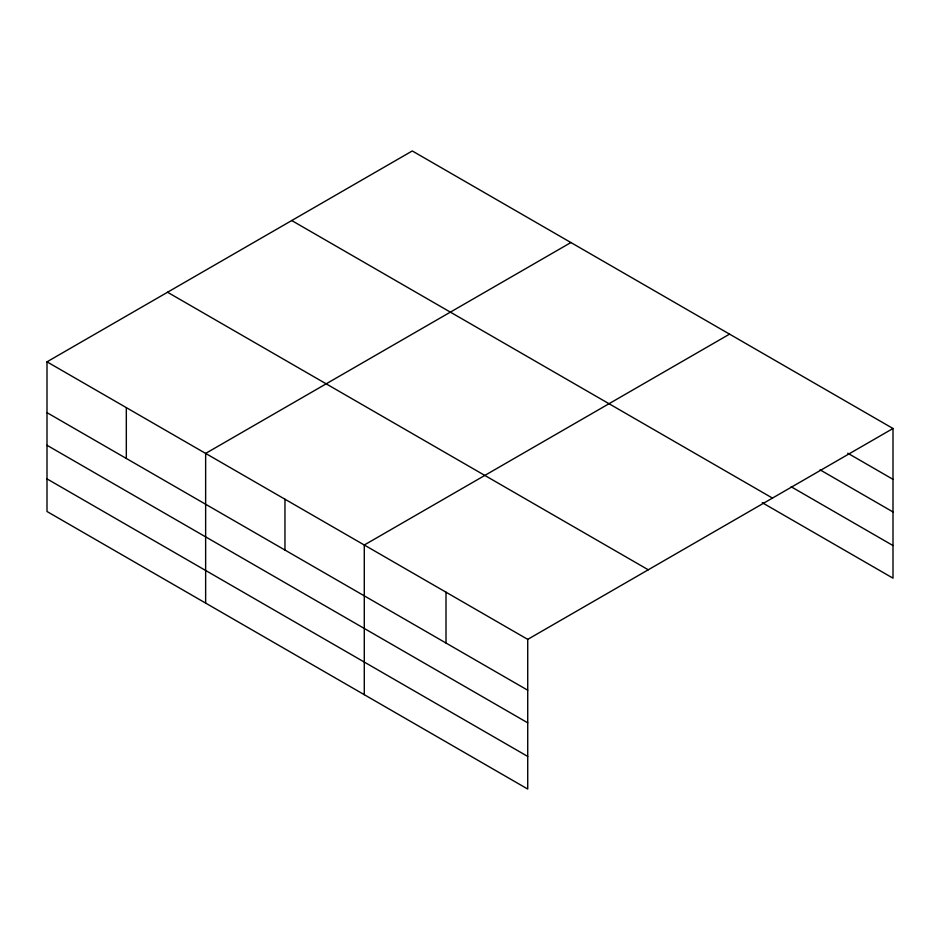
<?xml version="1.0" encoding="UTF-8"?>
<svg xmlns="http://www.w3.org/2000/svg" width="940" height="940" viewBox="0 0 940 940"><rect width="100%" height="100%" fill="white"/><g stroke="black" fill="none" stroke-linecap="round" stroke-linejoin="round"><path stroke-width="1.41" d="M47 361.829L527.728 639.376L527.728 789.048L47 511.501L47 361.829L412.272 150.952L893 428.499L893 578.171L762.246 502.677M570.909 242.543L205.637 453.421L205.637 603.092M729.546 334.135L364.285 545.012L364.285 694.684M527.728 639.376L893 428.499M847.739 453.197L893 479.329M820.08 469.847L893 511.947M791.163 486.755L893 545.553M291.729 220.536L772.457 498.082M167.543 292.246L648.271 569.793M47 412.66L527.728 690.218M47 445.278L527.728 722.825M47 478.883L527.728 756.43M446.007 592.2L446.007 643.03M284.961 499.222L284.961 550.053M126.324 407.631L126.324 458.462"/></g></svg>
